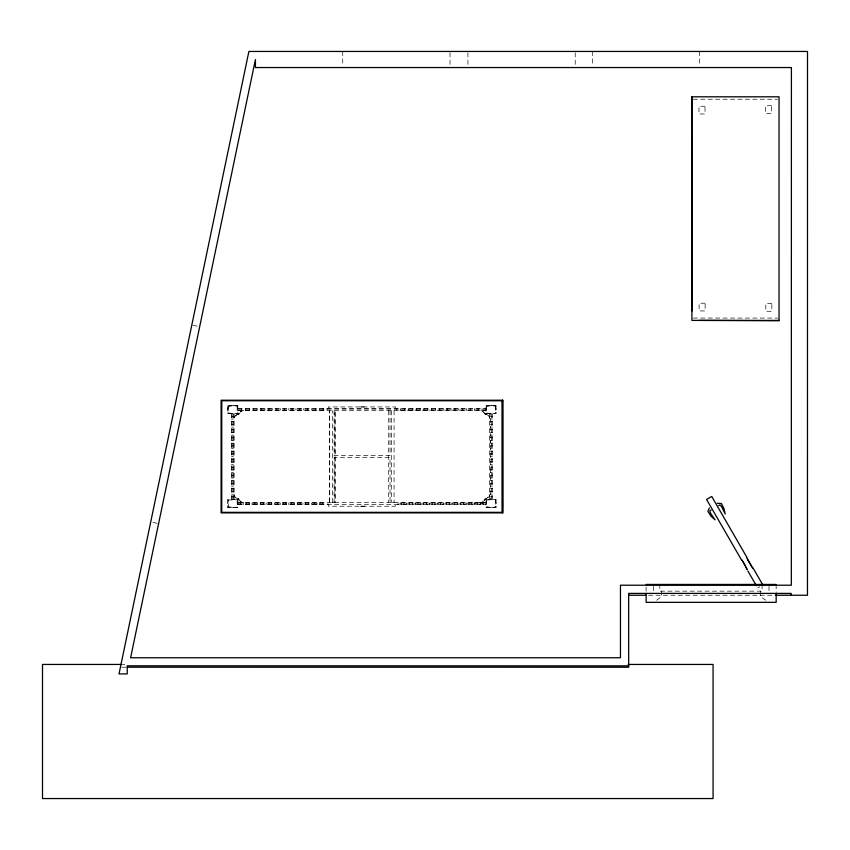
<?xml version="1.0" encoding="UTF-8"?>
<svg xmlns="http://www.w3.org/2000/svg" width="850" height="850" viewBox="0 0 850 850"><rect width="100%" height="100%" fill="white"/><g stroke="black" fill="none" stroke-linecap="round" stroke-linejoin="round"><path stroke-width="0.64" stroke-dasharray="4.25 3.19" d="M249.464 410.178L249.464 408.563M253.332 410.178L253.332 408.563M257.21 410.178L257.21 408.563M329.694 502.467L329.694 410.699L329.694 502.467L335.059 502.467L335.059 410.699L335.059 502.467M332.371 502.467L332.371 410.699M401.062 504.592L401.072 502.987M443.275 410.157L443.286 408.553M485.042 413.302L484.489 413.769L485.647 414.662L486.211 414.194M486.296 414.269L484.489 413.621M227.768 413.663L228.438 413.121L237.83 413.663L237.83 405.609L227.768 405.609L227.768 413.663L237.83 413.663M227.768 405.609L228.438 406.151L237.83 405.609M234.143 416.882L241.857 410.709L234.143 416.882L234.143 418.487L234.409 416.882M237.756 498.971L238.329 498.514M227.8 507.578L228.469 507.046L228.469 500.076L227.8 499.534L227.8 507.578L237.862 507.578L237.862 499.534L227.8 499.534M228.469 500.076L237.862 499.534M238.563 499.619L239.137 499.163M238.659 499.683L239.126 499.311L238.127 498.504M485.924 413.642L486.593 413.111L495.986 413.642L495.986 405.599L485.924 405.599L485.924 413.642L495.986 413.642M485.924 405.599L486.593 406.13L495.986 405.599M481.929 502.424L489.632 496.262L489.632 494.647L489.366 496.262L481.929 502.212L479.91 502.424M485.945 507.524L486.614 506.983L496.007 507.524L496.007 499.481L485.945 499.481L485.945 507.524L496.007 507.524M485.945 499.481L486.614 500.013L496.007 499.481M656.614 600.249L661.396 596.742L661.396 591.154M757.69 587.966L759.762 586.776M693.218 99.227L777.718 99.227M693.218 318.07L777.718 318.07M227.768 406.364L228.438 406.364L227.502 409.636L228.438 412.909L227.768 412.909M495.986 406.406L495.316 406.406L496.251 409.615L495.316 412.834L495.986 412.834M237.83 408.563L485.924 408.542M237.83 409.105L485.924 409.084M237.83 410.178L326.984 410.168L326.984 408.563M485.924 410.157L396.769 410.168L396.769 408.553M237.83 410.709L485.924 410.688M241.857 410.922L243.865 410.709M489.345 416.596L489.611 418.2L489.611 416.596L481.908 410.911L479.889 410.688M231.466 416.341L233.506 416.341M490.28 416.33L492.299 416.33M489.345 416.967L489.345 417.828M231.466 419.029L233.506 419.029M490.291 419.007L492.299 419.007M490.291 421.685L492.299 421.685M231.466 421.717L233.506 421.717M231.466 424.394L233.506 424.394M490.291 424.373L492.299 424.373M231.466 427.082L233.506 427.082M490.291 427.051L492.299 427.051M231.466 429.76L233.506 429.76M490.291 429.739L492.299 429.739M231.466 432.448L233.506 432.448M490.291 432.416L492.299 432.416M231.466 435.126L233.506 435.126M490.291 435.104L492.299 435.104M231.466 437.814L233.506 437.814M490.291 437.782L492.299 437.782M492.299 440.47L490.291 440.47L490.312 499.481M231.466 440.502L233.506 440.502M231.466 443.179L233.506 443.179M492.309 443.147L490.291 443.147L490.28 413.642M231.476 445.868L233.506 445.868M490.291 445.836L492.309 445.836M231.476 448.545L233.506 448.545M490.291 448.513L492.309 448.513M231.476 451.233L233.506 451.233M490.291 451.191L492.309 451.191M231.476 453.911L233.506 453.911M490.291 453.879L492.309 453.879M490.301 456.556L492.309 456.556M231.476 456.599L233.506 456.599M231.476 459.287L233.506 459.287M490.301 459.244L492.309 459.244M231.476 461.964L233.506 461.964M490.301 461.922L492.309 461.922M231.476 464.652L233.506 464.652M490.301 464.61L492.309 464.61M231.476 467.33L233.506 467.33M490.301 467.288L492.309 467.288M231.476 470.018L233.506 470.018M490.301 469.976L492.309 469.976M490.301 472.653L492.309 472.653M231.476 472.696L233.506 472.696M490.301 475.341L492.309 475.331M231.476 475.384L233.506 475.384M231.487 478.072L233.506 478.072M490.301 478.019L492.309 478.019M231.487 480.749L233.506 480.749M490.301 480.696L492.309 480.696M231.487 483.438L233.506 483.438M490.301 483.384L492.32 483.384M231.487 486.115L233.506 486.115M490.301 486.062L492.32 486.062M231.487 488.803L233.506 488.803M490.301 488.75L492.32 488.75M490.301 491.428L492.32 491.428M231.487 491.481L233.506 491.481M490.301 494.116L492.32 494.116M231.487 494.169L233.506 494.169M234.441 495.082L234.441 495.943M234.175 496.315L241.889 502.276L243.897 502.488L241.889 502.488L234.175 496.315L234.175 494.711L234.441 496.315M231.487 496.857L233.506 496.857M490.312 496.793L492.32 496.793M227.8 500.289L228.469 500.289L227.534 503.561L228.469 506.834L227.8 506.834M496.007 500.278L495.337 500.278L496.272 503.498L495.337 506.717L496.007 506.717M237.862 502.488L485.945 502.424M237.862 503.019L325.518 502.998L325.518 504.613M477.456 504.571L477.456 502.966L457.651 502.966L398.236 502.987L398.236 504.592M237.862 504.092L328.344 504.071L328.344 506.217L395.409 506.217L395.409 504.061L485.945 504.039M237.862 504.634L485.945 504.571M228.438 507.004L237.862 507.578M648.486 595.244L774.361 595.244M122.177 664.445L124.833 664.445M121.741 667.207L125.726 667.207M192.939 325.263L197.434 326.198M152.968 522.421L157.473 523.366M765.882 600.249L760.591 596.742L760.591 591.154M489.611 416.596L481.908 410.911M486.136 498.844L484.681 499.248L485.159 499.63M486.051 498.918L484.691 499.088L485.244 499.556M238.829 413.344L239.307 413.727L237.437 414.46M238.701 413.451L239.275 413.908L238.127 414.811L237.564 414.354M492.299 413.642L492.32 499.481M491.629 413.642L491.651 499.481M489.611 413.642L489.632 499.481M234.143 413.663L234.175 499.534M232.135 413.663L232.156 499.534M231.455 413.663L231.487 499.534M776.167 584.449L776.167 592.121M768.995 586.383L768.995 592.237M762.057 584.449L762.057 591.154L659.823 591.154L659.823 584.449M699.614 51.446L699.614 66.3M653.65 586.383L653.65 592.237M646.106 587.01L646.106 592.121M592.322 51.446L592.322 66.3M575.216 52.679L575.216 67.543M495.316 406.13L495.316 413.111M495.337 500.013L495.337 506.983M495.051 405.599L495.051 406.13L490.96 405.386L486.869 406.13L486.869 405.599M494.998 507.524L494.998 506.983L490.981 507.737L486.954 506.983L486.954 507.524M486.593 406.13L486.593 413.111M486.614 500.013L486.614 506.983M483.119 502.966L483.119 504.571M482.046 408.553L482.046 410.157M480.293 504.571L480.293 502.966L485.945 502.966L468.977 502.966L468.977 504.581M478.168 408.553L478.168 410.157M474.629 502.966L474.629 504.571M474.3 408.553L474.3 410.157M471.803 502.966L471.803 504.581M470.422 408.553L470.422 410.157M467.925 52.679L467.925 67.543M466.544 408.553L466.544 410.157M466.14 502.966L466.14 504.581M463.314 502.966L463.314 504.581M462.666 408.553L462.666 410.157M460.487 502.966L460.487 504.581M458.788 408.553L458.788 410.157M457.651 502.966L457.651 504.581M454.909 408.553L454.909 410.157M454.824 502.966L454.824 504.581M451.998 502.977L451.998 504.581M451.042 408.553L451.042 410.157M450.022 52.679L450.022 66.3M449.161 502.977L449.161 504.581M447.164 408.553L447.164 410.157M446.335 502.977L446.335 504.581M443.509 502.977L443.509 504.581M440.683 502.977L440.683 504.581M439.408 408.553L439.408 410.157M437.846 502.977L437.846 504.581M435.529 408.553L435.529 410.157M435.019 502.977L435.019 504.581M432.193 502.977L432.193 504.581M431.651 408.553L431.651 410.157M429.356 502.977L429.356 504.581M427.773 408.553L427.773 410.157M426.53 502.977L426.53 504.592M423.906 408.553L423.906 410.157M423.704 502.977L423.704 504.592M420.867 502.977L420.867 504.592M420.027 408.553L420.027 410.157M418.041 502.977L418.041 504.592M416.149 408.553L416.149 410.157M415.214 502.977L415.214 504.592M412.388 502.977L412.388 504.592M412.271 408.553L412.271 410.157M409.551 502.977L409.551 504.592M408.393 408.553L408.393 410.157M406.725 502.987L406.725 504.592M404.515 408.553L404.515 410.168M403.899 502.987L403.899 504.592M400.647 408.553L400.647 410.168M395.409 408.553L395.409 406.948L328.344 406.948L328.344 408.553M394.071 410.699L394.071 502.446L390.054 502.446L390.044 457.661L334.114 457.661L334.114 502.467M391.382 410.699L391.382 502.446M390.044 410.699L390.044 455.504L334.114 455.504L334.114 410.699M388.705 410.699L388.705 502.446M364.554 406.948L359.199 406.948M364.565 506.217L359.199 506.217M362.419 406.948L361.346 406.948M362.419 506.217L361.346 506.217M342.731 51.446L342.731 66.3M323.117 408.563L323.117 410.168M322.692 502.998L322.692 504.613M319.866 502.998L319.866 504.613M319.239 408.563L319.239 410.168M317.039 503.009L317.039 504.613M315.361 408.563L315.361 410.168M314.213 503.009L314.213 504.613M311.483 408.563L311.483 410.168M311.387 503.009L311.387 504.613M308.55 503.009L308.55 504.613M307.604 408.563L307.604 410.168M305.724 503.009L305.724 504.613M303.726 408.563L303.726 410.168M302.897 503.009L302.897 504.613M300.071 503.009L300.071 504.613M299.859 408.563L299.859 410.168M297.245 503.009L297.245 504.613M295.981 408.563L295.981 410.168M294.419 503.009L294.419 504.613M292.103 408.563L292.103 410.168M291.592 503.009L291.592 504.624M288.756 503.009L288.756 504.624M288.224 408.563L288.224 410.168M285.929 503.009L285.929 504.624M284.346 408.563L284.346 410.168M283.103 503.009L283.103 504.624M280.468 408.563L280.468 410.168M280.277 503.009L280.277 504.624M277.451 503.009L277.451 504.624M276.59 408.563L276.59 410.168M274.624 503.009L274.624 504.624M272.723 408.563L272.723 410.168M271.798 503.019L271.798 504.624M268.961 503.019L268.961 504.624M268.844 408.563L268.844 410.168M266.135 503.019L266.135 504.624M264.966 408.563L264.966 410.168M263.309 503.019L263.309 504.624M261.088 408.563L261.088 410.168M260.483 503.019L260.483 504.624M257.656 503.019L257.656 504.624M254.83 503.019L254.83 504.624M252.004 503.019L252.004 504.624M249.167 503.019L249.167 504.634M246.341 503.019L246.341 504.634M245.586 408.563L245.586 410.178M243.514 503.019L243.514 504.634M241.708 408.563L241.708 410.178M240.688 503.019L240.688 504.634M237.161 406.151L237.161 413.121M237.161 500.034L237.192 507.046M236.895 405.609L236.895 406.151L232.804 405.397L228.714 406.151L228.714 405.609M236.852 507.578L236.852 507.046L232.826 507.801L228.809 507.046L228.809 507.578M233.506 413.663L233.506 499.534M228.438 406.151L228.438 413.121M771.577 105.719L765.553 105.719L765.553 113.422L771.577 113.422L771.577 105.719M705.011 106.271L698.987 106.271L698.987 113.974L705.011 113.974L705.011 106.271M705.117 303.227L699.104 303.227L699.104 310.93L705.117 310.93L705.117 303.227M771.832 303.567L765.818 303.567L765.818 311.281L771.832 311.281L771.832 303.567"/><path stroke-width="1.27" d="M709.367 507.928L707.869 511.317L710.887 516.056L715.041 519.849L710.419 512.943L709.803 510.797L711.121 510.032M718.643 505.697L719.95 504.942L721.512 506.536L725.188 513.995L723.966 508.513L721.374 503.519L717.23 503.253M743.112 561.882L747.076 569.585L746.204 567.237M747.554 559.321L751.878 566.812M779.036 320.397L691.9 320.397L691.9 96.804M502.69 400.233L221.096 400.233L221.096 512.89L502.711 512.89L502.69 400.233L502.711 512.89M646.106 584.449L776.167 584.449M628.671 595.244L645.883 595.244M775.327 595.244L807.468 595.244L807.5 51.446L248.891 51.446L119.021 673.912L127.234 673.912L127.245 665.805L628.671 665.869M120.849 664.445L42.5 664.445L42.5 798.554L713.076 798.554L713.076 664.445L628.097 664.445M127.245 667.207L628.671 667.207L628.671 593.406L791.18 593.406L791.18 595.244M699.104 320.397L779.036 320.737L779.036 96.804L691.783 96.804L691.9 310.93M746.927 557.409L711.737 496.474L706.573 499.449L741.763 560.384M752.994 567.896L762.854 584.991M746.566 557.611L752.622 568.108M742.124 560.182L744.961 565.091M747.819 570.881L756.372 585.692M776.167 593.396L776.167 602.342L646.106 602.342L646.106 593.396M791.403 67.532L791.329 585.214L620.468 585.214L620.468 657.751L130.613 657.751L255.436 59.489L255.436 67.543L791.403 67.543M502.021 400.764L221.765 400.764L221.765 512.348L502.042 512.348L502.021 400.764"/></g></svg>
